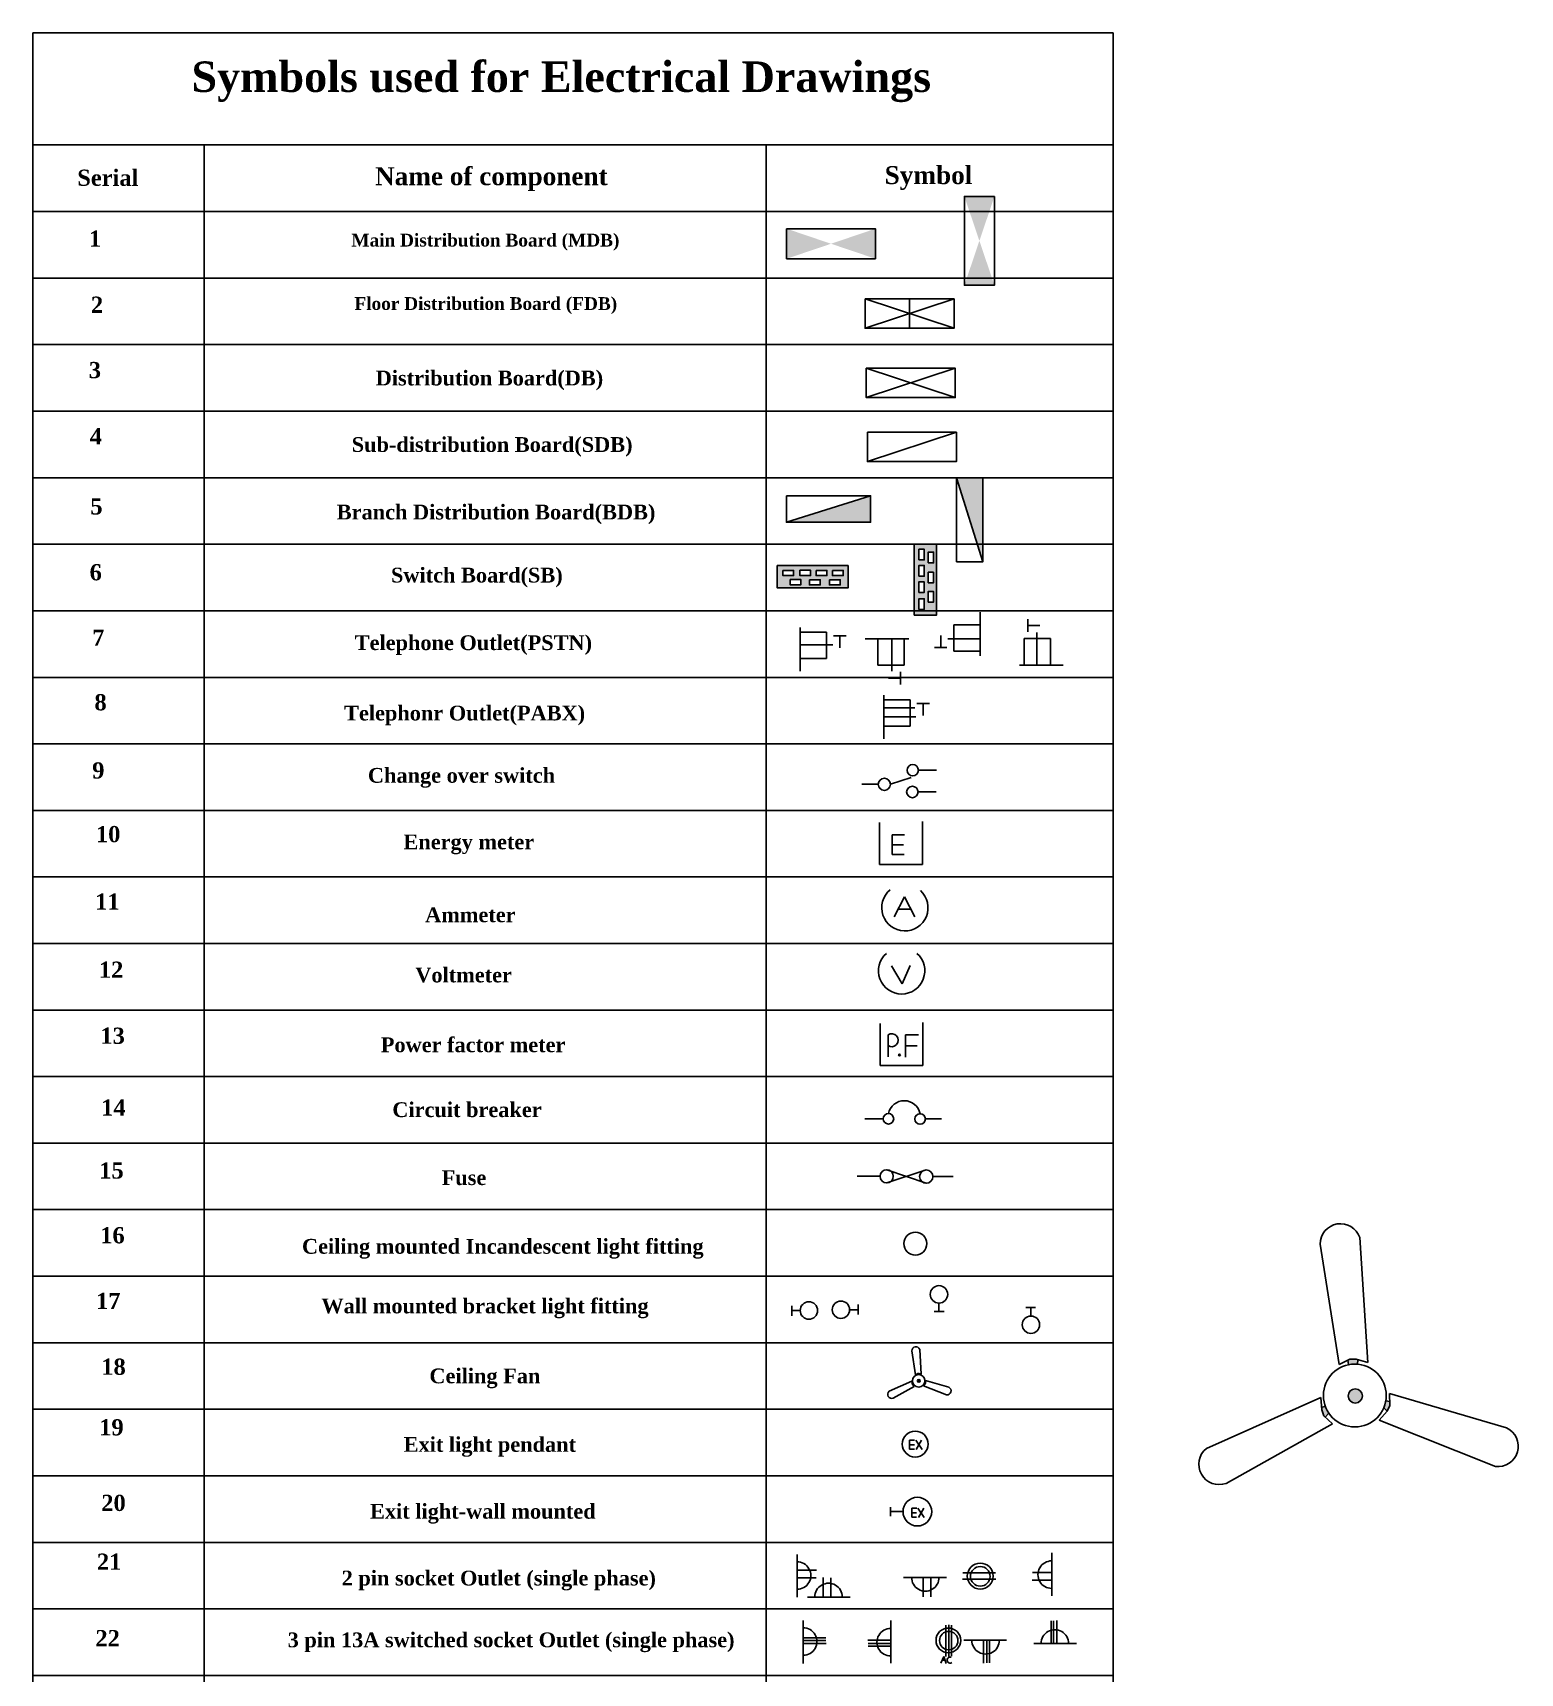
# Model space of a CAD drawing. Header units: inches. Extents: x 364 to 7104, y 169 to 8017.
# Drawn here: x 363.7 to 628.8, y 591.1 to 883.4 of the extents above; entities that cross this region are included whole.
import ezdxf

# ---------------------------------------------------------------- set-up
doc = ezdxf.new("R2010")
doc.units = ezdxf.units.IN
doc.header["$MEASUREMENT"] = 0
doc.styles.get("Standard").update_dxf_attribs({"font": 'timesbd.ttf'})

# ---------------------------------------------------------------- blocks, each defined once
blk = doc.blocks.new('*T61')
at = {"color": 0, "lineweight": -2}
for p, q in [((0, 0), (30.54, 0)), ((0, 0), (0, -19.99)), ((30.54, 0), (130.68, 0)), ((130.68, 0), (192.54, 0)), ((192.54, 0), (192.54, -19.99)), ((0, -19.99), (30.54, -19.99)), ((0, -19.99), (0, -31.85)), ((30.54, -19.99), (130.68, -19.99)), ((30.54, -19.99), (30.54, -31.85)), ((130.68, -19.99), (192.54, -19.99)), ((130.68, -19.99), (130.68, -31.85)), ((192.54, -19.99), (192.54, -31.85)), ((0, -31.85), (30.54, -31.85)), ((0, -31.85), (0, -43.71)), ((30.54, -31.85), (130.68, -31.85)), ((30.54, -31.85), (30.54, -43.71)), ((130.68, -31.85), (192.54, -31.85)), ((130.68, -31.85), (130.68, -43.71)), ((192.54, -31.85), (192.54, -43.71)), ((0, -43.71), (30.54, -43.71)), ((0, -43.71), (0, -55.56)), ((30.54, -43.71), (130.68, -43.71)), ((30.54, -43.71), (30.54, -55.56)), ((130.68, -43.71), (192.54, -43.71)), ((130.68, -43.71), (130.68, -55.56)), ((192.54, -43.71), (192.54, -55.56)), ((0, -55.56), (30.54, -55.56)), ((0, -55.56), (0, -67.42)), ((30.54, -55.56), (130.68, -55.56)), ((30.54, -55.56), (30.54, -67.42)), ((130.68, -55.56), (192.54, -55.56)), ((130.68, -55.56), (130.68, -67.42)), ((192.54, -55.56), (192.54, -67.42)), ((0, -67.42), (30.54, -67.42)), ((0, -67.42), (0, -79.28)), ((30.54, -67.42), (130.68, -67.42)), ((30.54, -67.42), (30.54, -79.28)), ((130.68, -67.42), (192.54, -67.42)), ((130.68, -67.42), (130.68, -79.28)), ((192.54, -67.42), (192.54, -79.28)), ((0, -79.28), (30.54, -79.28)), ((0, -79.28), (0, -91.13)), ((30.54, -79.28), (130.68, -79.28)), ((30.54, -79.28), (30.54, -91.13)), ((130.68, -79.28), (192.54, -79.28)), ((130.68, -79.28), (130.68, -91.13)), ((192.54, -79.28), (192.54, -91.13)), ((0, -91.13), (30.54, -91.13)), ((0, -91.13), (0, -102.99)), ((30.54, -91.13), (130.68, -91.13)), ((30.54, -91.13), (30.54, -102.99)), ((130.68, -91.13), (192.54, -91.13)), ((130.68, -91.13), (130.68, -102.99)), ((192.54, -91.13), (192.54, -102.99)), ((0, -102.99), (30.54, -102.99)), ((0, -102.99), (0, -114.85)), ((30.54, -102.99), (130.68, -102.99)), ((30.54, -102.99), (30.54, -114.85)), ((130.68, -102.99), (192.54, -102.99)), ((130.68, -102.99), (130.68, -114.85)), ((192.54, -102.99), (192.54, -114.85)), ((0, -114.85), (30.54, -114.85)), ((0, -114.85), (0, -126.7)), ((30.54, -114.85), (130.68, -114.85)), ((30.54, -114.85), (30.54, -126.7)), ((130.68, -114.85), (192.54, -114.85)), ((130.68, -114.85), (130.68, -126.7)), ((192.54, -114.85), (192.54, -126.7)), ((0, -126.7), (30.54, -126.7)), ((0, -126.7), (0, -138.56)), ((30.54, -126.7), (130.68, -126.7)), ((30.54, -126.7), (30.54, -138.56)), ((130.68, -126.7), (192.54, -126.7)), ((130.68, -126.7), (130.68, -138.56)), ((192.54, -126.7), (192.54, -138.56)), ((0, -138.56), (30.54, -138.56)), ((0, -138.56), (0, -150.42)), ((30.54, -138.56), (130.68, -138.56)), ((30.54, -138.56), (30.54, -150.42)), ((130.68, -138.56), (192.54, -138.56)), ((130.68, -138.56), (130.68, -150.42)), ((192.54, -138.56), (192.54, -150.42)), ((0, -150.42), (30.54, -150.42)), ((0, -150.42), (0, -162.27)), ((30.54, -150.42), (130.68, -150.42)), ((30.54, -150.42), (30.54, -162.27)), ((130.68, -150.42), (192.54, -150.42)), ((130.68, -150.42), (130.68, -162.27)), ((192.54, -150.42), (192.54, -162.27)), ((0, -162.27), (30.54, -162.27)), ((0, -162.27), (0, -174.13)), ((30.54, -162.27), (130.68, -162.27)), ((30.54, -162.27), (30.54, -174.13)), ((130.68, -162.27), (192.54, -162.27)), ((130.68, -162.27), (130.68, -174.13)), ((192.54, -162.27), (192.54, -174.13)), ((0, -174.13), (30.54, -174.13)), ((0, -174.13), (0, -185.98)), ((30.54, -174.13), (130.68, -174.13)), ((30.54, -174.13), (30.54, -185.98)), ((130.68, -174.13), (192.54, -174.13)), ((130.68, -174.13), (130.68, -185.98)), ((192.54, -174.13), (192.54, -185.98)), ((0, -185.98), (30.54, -185.98)), ((0, -185.98), (0, -197.84)), ((30.54, -185.98), (130.68, -185.98)), ((30.54, -185.98), (30.54, -197.84)), ((130.68, -185.98), (192.54, -185.98)), ((130.68, -185.98), (130.68, -197.84)), ((192.54, -185.98), (192.54, -197.84)), ((0, -197.84), (30.54, -197.84)), ((0, -197.84), (0, -209.7)), ((30.54, -197.84), (130.68, -197.84)), ((30.54, -197.84), (30.54, -209.7)), ((130.68, -197.84), (192.54, -197.84)), ((130.68, -197.84), (130.68, -209.7)), ((192.54, -197.84), (192.54, -209.7)), ((0, -209.7), (30.54, -209.7)), ((0, -209.7), (0, -221.55)), ((30.54, -209.7), (130.68, -209.7)), ((30.54, -209.7), (30.54, -221.55)), ((130.68, -209.7), (192.54, -209.7)), ((130.68, -209.7), (130.68, -221.55)), ((192.54, -209.7), (192.54, -221.55)), ((0, -221.55), (30.54, -221.55)), ((0, -221.55), (0, -233.41)), ((30.54, -221.55), (130.68, -221.55)), ((30.54, -221.55), (30.54, -233.41)), ((130.68, -221.55), (192.54, -221.55)), ((130.68, -221.55), (130.68, -233.41)), ((192.54, -221.55), (192.54, -233.41)), ((0, -233.41), (30.54, -233.41)), ((0, -233.41), (0, -245.27)), ((30.54, -233.41), (130.68, -233.41)), ((30.54, -233.41), (30.54, -245.27)), ((130.68, -233.41), (192.54, -233.41)), ((130.68, -233.41), (130.68, -245.27)), ((192.54, -233.41), (192.54, -245.27)), ((0, -245.27), (30.54, -245.27)), ((0, -245.27), (0, -257.12)), ((30.54, -245.27), (130.68, -245.27)), ((30.54, -245.27), (30.54, -257.12)), ((130.68, -245.27), (192.54, -245.27)), ((130.68, -245.27), (130.68, -257.12)), ((192.54, -245.27), (192.54, -257.12)), ((0, -257.12), (30.54, -257.12)), ((0, -257.12), (0, -268.98)), ((30.54, -257.12), (130.68, -257.12)), ((30.54, -257.12), (30.54, -268.98)), ((130.68, -257.12), (192.54, -257.12)), ((130.68, -257.12), (130.68, -268.98)), ((192.54, -257.12), (192.54, -268.98)), ((0, -268.98), (30.54, -268.98)), ((0, -268.98), (0, -280.84)), ((30.54, -268.98), (130.68, -268.98)), ((30.54, -268.98), (30.54, -280.84)), ((130.68, -268.98), (192.54, -268.98)), ((130.68, -268.98), (130.68, -280.84)), ((192.54, -268.98), (192.54, -280.84)), ((0, -280.84), (30.54, -280.84)), ((0, -280.84), (0, -292.69)), ((30.54, -280.84), (130.68, -280.84)), ((30.54, -280.84), (30.54, -292.69)), ((130.68, -280.84), (192.54, -280.84)), ((130.68, -280.84), (130.68, -292.69)), ((192.54, -280.84), (192.54, -292.69)), ((0, -292.69), (30.54, -292.69)), ((0, -292.69), (0, -304.55)), ((30.54, -292.69), (130.68, -292.69)), ((30.54, -292.69), (30.54, -304.55)), ((130.68, -292.69), (192.54, -292.69)), ((130.68, -292.69), (130.68, -304.55)), ((192.54, -292.69), (192.54, -304.55)), ((0, -304.55), (30.54, -304.55)), ((0, -304.55), (0, -316.41)), ((30.54, -304.55), (130.68, -304.55)), ((30.54, -304.55), (30.54, -316.41)), ((130.68, -304.55), (192.54, -304.55)), ((130.68, -304.55), (130.68, -316.41)), ((192.54, -304.55), (192.54, -316.41)), ((0, -316.41), (30.54, -316.41)), ((0, -316.41), (0, -328.26)), ((30.54, -316.41), (130.68, -316.41)), ((30.54, -316.41), (30.54, -328.26)), ((130.68, -316.41), (192.54, -316.41)), ((130.68, -316.41), (130.68, -328.26)), ((192.54, -316.41), (192.54, -328.26)), ((0, -328.26), (30.54, -328.26)), ((0, -328.26), (0, -340.12)), ((30.54, -328.26), (130.68, -328.26)), ((30.54, -328.26), (30.54, -340.12)), ((130.68, -328.26), (192.54, -328.26)), ((130.68, -328.26), (130.68, -340.12)), ((192.54, -328.26), (192.54, -340.12)), ((0, -340.12), (30.54, -340.12)), ((0, -340.12), (0, -351.97)), ((30.54, -340.12), (130.68, -340.12)), ((30.54, -340.12), (30.54, -351.97)), ((130.68, -340.12), (192.54, -340.12)), ((130.68, -340.12), (130.68, -351.97)), ((192.54, -340.12), (192.54, -351.97)), ((0, -351.97), (30.54, -351.97)), ((0, -351.97), (0, -363.83)), ((30.54, -351.97), (130.68, -351.97)), ((30.54, -351.97), (30.54, -363.83)), ((130.68, -351.97), (192.54, -351.97)), ((130.68, -351.97), (130.68, -363.83)), ((192.54, -351.97), (192.54, -363.83)), ((0, -363.83), (30.54, -363.83)), ((0, -363.83), (0, -375.69)), ((30.54, -363.83), (130.68, -363.83)), ((30.54, -363.83), (30.54, -375.69)), ((130.68, -363.83), (192.54, -363.83)), ((130.68, -363.83), (130.68, -375.69)), ((192.54, -363.83), (192.54, -375.69)), ((0, -375.69), (30.54, -375.69)), ((0, -375.69), (0, -387.54)), ((30.54, -375.69), (130.68, -375.69)), ((30.54, -375.69), (30.54, -387.54)), ((130.68, -375.69), (192.54, -375.69)), ((130.68, -375.69), (130.68, -387.54)), ((192.54, -375.69), (192.54, -387.54)), ((0, -387.54), (30.54, -387.54)), ((0, -387.54), (0, -399.4)), ((30.54, -387.54), (130.68, -387.54)), ((30.54, -387.54), (30.54, -399.4)), ((130.68, -387.54), (192.54, -387.54)), ((130.68, -387.54), (130.68, -399.4)), ((192.54, -387.54), (192.54, -399.4)), ((0, -399.4), (30.54, -399.4)), ((0, -399.4), (0, -411.26)), ((30.54, -399.4), (130.68, -399.4)), ((30.54, -399.4), (30.54, -411.26)), ((130.68, -399.4), (192.54, -399.4)), ((130.68, -399.4), (130.68, -411.26)), ((192.54, -399.4), (192.54, -411.26)), ((0, -411.26), (30.54, -411.26)), ((0, -411.26), (0, -423.11)), ((30.54, -411.26), (130.68, -411.26)), ((30.54, -411.26), (30.54, -423.11)), ((130.68, -411.26), (192.54, -411.26)), ((130.68, -411.26), (130.68, -423.11)), ((192.54, -411.26), (192.54, -423.11)), ((0, -423.11), (30.54, -423.11)), ((0, -423.11), (0, -434.97)), ((30.54, -423.11), (130.68, -423.11)), ((30.54, -423.11), (30.54, -434.97)), ((130.68, -423.11), (192.54, -423.11)), ((130.68, -423.11), (130.68, -434.97)), ((192.54, -423.11), (192.54, -434.97)), ((0, -434.97), (30.54, -434.97)), ((0, -434.97), (0, -446.83)), ((30.54, -434.97), (130.68, -434.97)), ((30.54, -434.97), (30.54, -446.83)), ((130.68, -434.97), (192.54, -434.97)), ((130.68, -434.97), (130.68, -446.83)), ((192.54, -434.97), (192.54, -446.83)), ((0, -446.83), (30.54, -446.83)), ((0, -446.83), (0, -458.68)), ((30.54, -446.83), (130.68, -446.83)), ((30.54, -446.83), (30.54, -458.68)), ((130.68, -446.83), (192.54, -446.83)), ((130.68, -446.83), (130.68, -458.68)), ((192.54, -446.83), (192.54, -458.68)), ((0, -458.68), (30.54, -458.68)), ((0, -458.68), (0, -470.54)), ((30.54, -458.68), (130.68, -458.68)), ((30.54, -458.68), (30.54, -470.54)), ((130.68, -458.68), (192.54, -458.68)), ((130.68, -458.68), (130.68, -470.54)), ((192.54, -458.68), (192.54, -470.54)), ((0, -470.54), (30.54, -470.54)), ((0, -470.54), (0, -482.4)), ((30.54, -470.54), (130.68, -470.54)), ((30.54, -470.54), (30.54, -482.4)), ((130.68, -470.54), (192.54, -470.54)), ((130.68, -470.54), (130.68, -482.4)), ((192.54, -470.54), (192.54, -482.4)), ((0, -482.4), (30.54, -482.4)), ((0, -482.4), (0, -494.25)), ((30.54, -482.4), (130.68, -482.4)), ((30.54, -482.4), (30.54, -494.25)), ((130.68, -482.4), (192.54, -482.4)), ((130.68, -482.4), (130.68, -494.25)), ((192.54, -482.4), (192.54, -494.25)), ((0, -494.25), (30.54, -494.25)), ((0, -494.25), (0, -506.11)), ((30.54, -494.25), (130.68, -494.25)), ((30.54, -494.25), (30.54, -506.11)), ((130.68, -494.25), (192.54, -494.25)), ((130.68, -494.25), (130.68, -506.11)), ((192.54, -494.25), (192.54, -506.11)), ((0, -506.11), (30.54, -506.11)), ((0, -506.11), (0, -517.96)), ((30.54, -506.11), (130.68, -506.11)), ((30.54, -506.11), (30.54, -517.96)), ((130.68, -506.11), (192.54, -506.11)), ((130.68, -506.11), (130.68, -517.96)), ((192.54, -506.11), (192.54, -517.96)), ((0, -517.96), (30.54, -517.96)), ((0, -517.96), (0, -529.82)), ((30.54, -517.96), (130.68, -517.96)), ((30.54, -517.96), (30.54, -529.82)), ((130.68, -517.96), (192.54, -517.96)), ((130.68, -517.96), (130.68, -529.82)), ((192.54, -517.96), (192.54, -529.82)), ((0, -529.82), (30.54, -529.82)), ((0, -529.82), (0, -541.68)), ((30.54, -529.82), (130.68, -529.82)), ((30.54, -529.82), (30.54, -541.68)), ((130.68, -529.82), (192.54, -529.82)), ((130.68, -529.82), (130.68, -541.68)), ((192.54, -529.82), (192.54, -541.68)), ((0, -541.68), (30.54, -541.68)), ((0, -541.68), (0, -553.53)), ((30.54, -541.68), (130.68, -541.68)), ((30.54, -541.68), (30.54, -553.53)), ((130.68, -541.68), (192.54, -541.68)), ((130.68, -541.68), (130.68, -553.53)), ((192.54, -541.68), (192.54, -553.53)), ((0, -553.53), (30.54, -553.53)), ((0, -553.53), (0, -565.39)), ((30.54, -553.53), (130.68, -553.53)), ((30.54, -553.53), (30.54, -565.39)), ((130.68, -553.53), (192.54, -553.53)), ((130.68, -553.53), (130.68, -565.39)), ((192.54, -553.53), (192.54, -565.39)), ((0, -565.39), (30.54, -565.39)), ((0, -565.39), (0, -577.25)), ((30.54, -565.39), (130.68, -565.39)), ((30.54, -565.39), (30.54, -577.25)), ((130.68, -565.39), (192.54, -565.39)), ((130.68, -565.39), (130.68, -577.25)), ((192.54, -565.39), (192.54, -577.25)), ((0, -577.25), (30.54, -577.25)), ((0, -577.25), (0, -589.1)), ((30.54, -577.25), (130.68, -577.25)), ((30.54, -577.25), (30.54, -589.1)), ((130.68, -577.25), (192.54, -577.25)), ((130.68, -577.25), (130.68, -589.1)), ((192.54, -577.25), (192.54, -589.1)), ((0, -589.1), (30.54, -589.1)), ((30.54, -589.1), (130.68, -589.1)), ((130.68, -589.1), (192.54, -589.1))]:
    blk.add_line(p, q, dxfattribs=at)
blk = doc.blocks.new('FDB')
for p, q in [((29.7, 34.35), (29.7, 29.14)), ((29.7, 29.14), (45.55, 34.35)), ((45.55, 29.14), (29.7, 34.35)), ((37.62, 34.35), (37.62, 29.14))]:
    blk.add_line(p, q)
blk.add_lwpolyline([(29.7, 34.35), (45.55, 34.35), (45.55, 29.14), (29.7, 29.14)], close=True)
blk = doc.blocks.new('DB')
for p, q in [((29.7, 19.74), (45.55, 24.96)), ((45.55, 19.74), (29.7, 24.96))]:
    blk.add_line(p, q)
blk.add_lwpolyline([(29.7, 24.96), (45.55, 24.96), (45.55, 19.74), (29.7, 19.74)], close=True)
blk = doc.blocks.new('SDB')
blk.add_line((29.7, 9), (45.55, 14.21))
blk.add_lwpolyline([(29.7, 14.21), (45.55, 14.21), (45.55, 9), (29.7, 9)], close=True)
blk = doc.blocks.new('PABX')
for p, q in [((34.08, -22.78), (34.08, -30.56)), ((34.13, -23.64), (38.79, -23.64)), ((38.79, -23.64), (38.79, -28.3)), ((38.79, -28.3), (34.13, -28.3))]:
    blk.add_line(p, q)
at = {"lineweight": -3}
for p, q in [((34.08, -25.07), (39.64, -25.07)), ((40.01, -24.25), (42.25, -24.25)), ((41.13, -24.25), (41.13, -26.4)), ((34.08, -26.67), (39.78, -26.67))]:
    blk.add_line(p, q, dxfattribs=at)
blk = doc.blocks.new('Change Over Switch')
at = {"lineweight": -3}
for p, q in [((30.43, -34.88), (33.39, -34.88)), ((35.55, -34.88), (39.28, -33.67)), ((40.55, -32.37), (43.75, -32.37)), ((40.5, -36.24), (43.7, -36.24))]:
    blk.add_line(p, q, dxfattribs=at)
for centre, radius in [((39.53, -32.37), 1.02), ((34.47, -34.88), 1.08), ((39.47, -36.24), 1.02)]:
    blk.add_circle(centre, radius, dxfattribs=at)
blk = doc.blocks.new('Ammeter')
at = {"lineweight": -3}
for p, q in [((37.81, -54.45), (35.99, -58.01)), ((37.81, -54.45), (39.63, -58.02)), ((36.71, -56.61), (38.91, -56.61))]:
    blk.add_line(p, q, dxfattribs=at)
blk.add_arc((37.87, -56.37), 4.13, 129.2353, 47.4155, dxfattribs=at)
blk = doc.blocks.new('Voltmeter')
at = {"lineweight": -3}
for p, q in [((36.22, -66.52), (38.08, -69.72)), ((38.08, -69.72), (39.52, -66.47))]:
    blk.add_line(p, q, dxfattribs=at)
blk.add_arc((38.01, -67.42), 4.13, 131.1315, 48.7596, dxfattribs=at)
blk = doc.blocks.new('Circuit Breaker')
at = {"lineweight": -3}
for p, q in [((33.11, -90.31), (29.85, -90.31)), ((40.63, -90.35), (43.52, -90.35))]:
    blk.add_line(p, q, dxfattribs=at)
for centre in [(34.05, -90.31), (39.69, -90.35)]:
    blk.add_circle(centre, 0.942, dxfattribs=at)
blk.add_arc((36.87, -89.98), 2.88, 11.364, 167.8714, dxfattribs=at)
blk = doc.blocks.new('Fuse')
at = {"lineweight": -3}
for p, q in [((35.1, -96.21), (42.15, -98.61)), ((35.1, -98.57), (42.15, -96.26)), ((33.93, -97.39), (29.85, -97.39)), ((43.33, -97.44), (46.93, -97.44))]:
    blk.add_line(p, q, dxfattribs=at)
for centre in [(35.1, -97.39), (42.15, -97.44)]:
    blk.add_circle(centre, 1.18, dxfattribs=at)
blk = doc.blocks.new('Ceiling mounted Incandescent light fitting')
at = {"lineweight": -3}
blk.add_circle((36.77, -104.22), 2.04, dxfattribs=at)
blk = doc.blocks.new('Wall Mounted bracket light fitting')
at = {"lineweight": -3}
for p, q in [((33.84, -110.9), (33.84, -110.06)), ((33.84, -110.06), (33.84, -111.83)), ((35.35, -110.9), (33.84, -110.9))]:
    blk.add_line(p, q, dxfattribs=at)
blk.add_circle((36.9, -110.9), 1.55, dxfattribs=at)
blk = doc.blocks.new('Exit light pendent')
at = {"lineweight": -3}
for p, q in [((35.7, -127.36), (35.7, -128.96)), ((35.7, -127.36), (36.58, -127.36)), ((35.7, -128.16), (36.55, -128.16)), ((36.79, -127.35), (37.94, -129.03)), ((37.84, -127.36), (36.89, -129.02)), ((35.7, -128.96), (36.56, -128.96))]:
    blk.add_line(p, q, dxfattribs=at)
blk.add_circle((36.71, -128.05), 2.31, dxfattribs=at)
blk = doc.blocks.new('Exit light wall mounted')
at = {"lineweight": -3}
for p, q in [((32.31, -137.23), (32.31, -135.65)), ((34.55, -136.44), (32.31, -136.44)), ((32.31, -136.44), (32.31, -137.23)), ((36.12, -135.84), (36.12, -137.44)), ((36.12, -135.84), (37, -135.84)), ((36.12, -136.64), (36.97, -136.64)), ((37.21, -135.83), (38.35, -137.51)), ((38.26, -135.84), (37.3, -137.5)), ((36.12, -137.44), (36.98, -137.44))]:
    blk.add_line(p, q, dxfattribs=at)
blk.add_circle((37.12, -136.44), 2.56, dxfattribs=at)
blk = doc.blocks.new('2 pin socket Outlet (single phase)')
at = {"lineweight": -3}
for p, q in [((35.9, -142.46), (35.9, -150.08)), ((35.9, -145.25), (39.39, -145.25)), ((35.9, -146.59), (39.34, -146.59))]:
    blk.add_line(p, q, dxfattribs=at)
blk.add_arc((35.91, -146.21), 2.45, 269.7739, 90.2261, dxfattribs=at)
blk = doc.blocks.new('3 pin 13A switched socket Outlet (single phase)')
at = {"lineweight": -3}
for p, q in [((35.9, -153.07), (35.9, -160.7)), ((35.9, -156.15), (39.94, -156.15)), ((35.9, -156.6), (39.94, -156.6)), ((35.9, -157.17), (40, -157.17))]:
    blk.add_line(p, q, dxfattribs=at)
blk.add_arc((35.91, -156.82), 2.45, 269.7739, 90.2261, dxfattribs=at)
blk = doc.blocks.new('Energy Meter')
at = {"lineweight": -3}
for p, q in [((34.07, -42.74), (34.07, -50.23)), ((41.72, -50.23), (41.72, -42.55)), ((36.32, -44.97), (36.32, -48.48)), ((36.32, -44.97), (38.54, -44.97)), ((36.32, -46.72), (38.37, -46.72)), ((36.32, -48.48), (38.48, -48.48))]:
    blk.add_line(p, q, dxfattribs=at)
blk = doc.blocks.new('Energy meter 1')
at = {"lineweight": -3}
blk.add_line((-56.85, -73.82), (-49.2, -73.82), dxfattribs=at)
blk.add_blockref('Energy Meter', (-90.92, -23.59), dxfattribs=at)
blk = doc.blocks.new('Power Factor meter')
at = {"lineweight": -3}
blk.add_hatch(color=256, dxfattribs=at).paths.add_polyline_path([(37.69, -81.32, 1), (37.36, -81.32, 1)])
for p, q in [((34.07, -75.7), (34.07, -83.19)), ((41.72, -83.19), (41.72, -75.51)), ((35.5, -77.7), (35.5, -81.62)), ((38.6, -77.7), (38.6, -81.69)), ((38.6, -77.7), (40.91, -77.7)), ((38.6, -79.7), (40.69, -79.7))]:
    blk.add_line(p, q, dxfattribs=at)
blk.add_circle((37.53, -81.32), 0.165, dxfattribs=at)
blk.add_arc((36.15, -78.68), 1.17, 236.4764, 123.5236, dxfattribs=at)
blk = doc.blocks.new('Power factor meter 0')
at = {"lineweight": -3}
blk.add_line((34.07, -83.19), (41.72, -83.19), dxfattribs=at)
blk.add_blockref('Power Factor meter', (0, 0), dxfattribs=at)
blk = doc.blocks.new('Fan')
at = {"lineweight": -3}
h = blk.add_hatch(color=256, dxfattribs=at)
h.paths.add_polyline_path([(624.7, 668.52, 1), (622.04, 668.52, 1)])
h.paths.add_polyline_path([(617.45, 664.8), (617.72, 664.55), (618.4, 665.26, -0.060528), (617.74, 666.53), (617.01, 666.39), (617.04, 665.92)])
h.paths.add_polyline_path([(628.74, 666.26), (629.38, 665.66), (629.89, 666.73), (629.87, 667.5), (629.14, 667.59, -0.058575)])
h.paths.add_polyline_path([(623.79, 674.53), (623.86, 675.36), (623.54, 675.46), (622.36, 675.46), (621.96, 675.26), (622.12, 674.43, -0.070623)])
for p, q in [((620.33, 674.44), (616.73, 697.17)), ((625.75, 674.82), (624.2, 698.38)), ((620.33, 674.44), (622.36, 675.46)), ((621.96, 675.26), (622.12, 674.43)), ((622.36, 675.46), (623.54, 675.46)), ((623.54, 675.46), (625.75, 674.82)), ((623.86, 675.36), (623.79, 674.53)), ((616.88, 668.21), (595.3, 658.63)), ((617.04, 665.92), (616.88, 668.21)), ((629.84, 669), (629.89, 666.73)), ((629.84, 669), (651.91, 662.5)), ((617.01, 666.39), (617.74, 666.53)), ((617.45, 664.8), (617.04, 665.92)), ((617.72, 664.55), (618.4, 665.26)), ((629.38, 665.66), (627.85, 663.95)), ((628.74, 666.26), (629.38, 665.66)), ((629.14, 667.59), (629.87, 667.5)), ((629.89, 666.73), (629.38, 665.66)), ((619.1, 663.25), (599.01, 652.04)), ((619.1, 663.25), (617.45, 664.8)), ((627.85, 663.95), (649.8, 655.23))]:
    blk.add_line(p, q, dxfattribs=at)
for centre, radius in [((623.29, 668.61), 5.93), ((623.37, 668.52), 1.33)]:
    blk.add_circle(centre, radius, dxfattribs=at)
for centre, start, end in [((620.57, 697.17), 18.3727, 180.0998), ((650.27, 659.03), 262.9656, 64.6927), ((597.68, 655.64), 128.5379, 290.265)]:
    blk.add_arc(centre, 3.83, start, end, dxfattribs=at)
blk = doc.blocks.new('MDB')
at = {"lineweight": -3}
h = blk.add_hatch(color=1, dxfattribs=at)
h.paths.add_polyline_path([(567.65, 845.93), (559.74, 848.61), (559.74, 843.26)])
h.paths.add_polyline_path([(575.56, 848.61), (567.65, 845.93), (575.56, 843.26)])
blk.add_lwpolyline([(559.74, 848.61), (575.56, 848.61), (575.56, 843.26), (559.74, 843.26)], close=True, dxfattribs=at)
blk = doc.blocks.new('BDB')
at = {"lineweight": -3}
for color in [6, 221]:
    blk.add_hatch(color=color, dxfattribs=at).paths.add_polyline_path([(598.62, 797.16), (598.62, 801.87), (583.62, 797.16)])
blk.add_line((583.62, 797.16), (598.62, 801.87), dxfattribs=at)
blk.add_lwpolyline([(583.62, 801.87), (598.62, 801.87), (598.62, 797.16), (583.62, 797.16)], close=True, dxfattribs=at)
blk = doc.blocks.new('SB')
at = {"lineweight": -3}
h = blk.add_hatch(color=5, dxfattribs=at)
h.paths.add_polyline_path([(560.84, 793.6), (573.47, 793.6), (573.47, 797.58), (560.84, 797.58)])
h.paths.add_polyline_path([(561.86, 795.79), (561.86, 796.72), (563.77, 796.72), (563.77, 795.79)], flags=16)
h.paths.add_polyline_path([(563.14, 795.07), (565.06, 795.07), (565.06, 794.15), (563.14, 794.15)], flags=16)
h.paths.add_polyline_path([(564.87, 795.8), (564.87, 796.73), (566.79, 796.73), (566.79, 795.8)], flags=16)
h.paths.add_polyline_path([(566.59, 795.06), (568.5, 795.06), (568.5, 794.14), (566.59, 794.14)], flags=16)
h.paths.add_polyline_path([(567.78, 795.79), (567.78, 796.72), (569.7, 796.72), (569.7, 795.79)], flags=16)
h.paths.add_polyline_path([(570.15, 795.05), (572.07, 795.05), (572.07, 794.12), (570.15, 794.12)], flags=16)
h.paths.add_polyline_path([(570.68, 795.79), (570.68, 796.72), (572.6, 796.72), (572.6, 795.79)], flags=16)
for points in [[(560.84, 797.58), (573.47, 797.58), (573.47, 793.6), (560.84, 793.6)], [(561.86, 796.72), (563.77, 796.72), (563.77, 795.79), (561.86, 795.79)], [(563.14, 795.07), (565.06, 795.07), (565.06, 794.15), (563.14, 794.15)], [(564.87, 796.73), (566.79, 796.73), (566.79, 795.8), (564.87, 795.8)], [(566.59, 795.06), (568.5, 795.06), (568.5, 794.14), (566.59, 794.14)], [(567.78, 796.72), (569.7, 796.72), (569.7, 795.79), (567.78, 795.79)], [(570.15, 795.05), (572.07, 795.05), (572.07, 794.12), (570.15, 794.12)], [(570.68, 796.72), (572.6, 796.72), (572.6, 795.79), (570.68, 795.79)]]:
    blk.add_lwpolyline(points, close=True, dxfattribs=at)
blk = doc.blocks.new('PSTN')
for p, q in [((34.08, -12.55), (34.08, -20.33)), ((34.13, -13.41), (38.79, -13.41)), ((38.79, -13.41), (38.79, -18.07)), ((38.79, -18.07), (34.13, -18.07))]:
    blk.add_line(p, q)
at = {"lineweight": -3}
for p, q in [((40.01, -14.02), (42.25, -14.02)), ((41.13, -14.02), (41.13, -16.17)), ((34.08, -15.62), (39.87, -15.62))]:
    blk.add_line(p, q, dxfattribs=at)
blk = doc.blocks.new('AC')
at = {"lineweight": -3}
for p, q in [((298.22, 627.94), (298.22, 622.36)), ((298.75, 627.98), (298.75, 622.35)), ((299.25, 627.94), (299.25, 622.41)), ((297.89, 622.33), (297.32, 621.12)), ((297.57, 621.66), (298.13, 621.65)), ((297.89, 622.33), (298.32, 621.11))]:
    blk.add_line(p, q, dxfattribs=at)
for centre, radius in [((298.69, 625.2), 2.2), ((298.76, 625.17), 1.64)]:
    blk.add_circle(centre, radius, dxfattribs=at)
blk.add_arc((299, 621.69), 0.535, 68.6456, 301.6341, dxfattribs=at)
blk = doc.blocks.new('power socket')
at = {"lineweight": -3}
for p, q in [((532.11, 610.3), (532.11, 604.48)), ((533.22, 610.37), (533.22, 604.38))]:
    blk.add_line(p, q, dxfattribs=at)
for centre, radius in [((532.69, 607.57), 2.31), ((532.74, 607.57), 1.75)]:
    blk.add_circle(centre, radius, dxfattribs=at)

msp = doc.modelspace()

# ---------------------------------------------------------------- block references
msp.add_blockref('*T61', (363.69, 883.37))
at = {"lineweight": -3}
for name, p, rotation in [('MDB', (-313.54, 1413.95), 270), ('BDB', (1330.16, 205.47), 90), ('SB', (1318.34, 218.76), 90), ('PSTN', (566.62, 759.79), 180), ('PSTN', (526.98, 736.63), 90), ('PSTN', (532.38, 809.49), 270), ('Wall Mounted bracket light fitting', (414.29, 621.68), 90), ('Wall Mounted bracket light fitting', (544.61, 544.94), 180), ('Wall Mounted bracket light fitting', (652.48, 690.07), 270), ('2 pin socket Outlet (single phase)', (581.18, 462.43), 180), ('2 pin socket Outlet (single phase)', (359.3, 568.75), 90), ('2 pin socket Outlet (single phase)', (668.97, 644.05), 270), ('power socket', (-75.02, 1141.07), 270), ('3 pin 13A switched socket Outlet (single phase)', (552.49, 439.77), 180), ('3 pin 13A switched socket Outlet (single phase)', (389.02, 560.46), 90), ('3 pin 13A switched socket Outlet (single phase)', (690.32, 632.84), 270)]:
    msp.add_blockref(name, p, dxfattribs=dict(at, rotation=rotation))
for name, p in [('MDB', (-61.7, -0.15)), ('FDB', (482.32, 801.59)), ('DB', (482.53, 798.64)), ('SDB', (482.74, 797.97)), ('BDB', (-85.63, -0.99)), ('SB', (-64.48, -9.14)), ('PSTN', (466.38, 789.96)), ('PABX', (481.26, 788.13)), ('Change Over Switch', (480.98, 784.34)), ('Energy meter 1', (571.43, 809)), ('Ammeter', (481.24, 783.84)), ('Voltmeter', (480.52, 783.64)), ('Power factor meter 0', (480.61, 782.55)), ('Circuit Breaker', (482.13, 780.18)), ('Fuse', (480.77, 777)), ('Ceiling mounted Incandescent light fitting', (484.21, 771.84)), ('Wall Mounted bracket light fitting', (465.1, 766.6)), ('Exit light pendent', (484.25, 759.95)), ('Exit light wall mounted', (484.22, 756.31)), ('2 pin socket Outlet (single phase)', (463.99, 754.68)), ('3 pin 13A switched socket Outlet (single phase)', (465.08, 753.53)), ('AC', (228.17, -28.28))]:
    msp.add_blockref(name, p, dxfattribs=at)
for p, xscale, yscale, zscale in [((10.3, 8.72), 0.9449999999999932, 0.9449999999999932, 0.945), ((404.71, 517.81), 0.1875, 0.1875, 0.1875)]:
    msp.add_blockref('Fan', p, dxfattribs=dict(at, xscale=xscale, yscale=yscale, zscale=zscale))

# ---------------------------------------------------------------- texts
for s, height, p in [('  Symbols used for Electrical Drawings ', 5.4356, (387.86, 872.83)), ('Name of component', 3.2088, (424.68, 856.21)), ('Symbol', 3.209, (515.51, 856.41)), ('Serial', 2.887, (371.61, 856.1)), ('1', 2.89, (373.69, 845.25)), ('Main Distribution Board (MDB)', 2.2729, (420.46, 845.29)), ('2', 2.89, (374.04, 833.47)), ('Floor Distribution Board (FDB)', 2.2729, (421.01, 833.99)), ('3', 2.89, (373.66, 821.83)), ('       Distribution Board(DB)', 2.6327, (417.84, 820.54)), ('4', 2.89, (373.82, 810.02)), ('      Sub-distribution Board(SDB)', 2.6327, (414.56, 808.69)), ('5', 2.89, (373.94, 797.54)), ('Branch Distribution Board(BDB)', 2.6327, (417.86, 796.66)), ('6', 2.89, (373.81, 785.81)), ('           Switch Board(SB)', 2.6327, (416.59, 785.42)), ('7', 2.89, (374.26, 774.14)), (' Telephone Outlet(PSTN)', 2.6327, (420.06, 773.38)), ('8', 2.89, (374.67, 762.64)), ('  Telephonr Outlet(PABX)', 2.6327, (417.17, 760.84)), ('9', 2.89, (374.27, 750.49)), ('Change over switch', 2.6327, (423.41, 749.74)), ('10', 2.887, (374.94, 739.14)), ('    Energy meter', 2.6327, (425.77, 737.88)), ('11', 2.887, (374.8, 727.12)), ('     Ammeter', 2.6327, (428.64, 724.89)), ('12', 2.887, (375.46, 714.98)), ('    Voltmeter', 2.6327, (427.88, 714.17)), ('13', 2.887, (375.73, 703.22)), ('   Power factor meter', 2.6327, (422.73, 701.73)), ('14', 2.887, (375.86, 690.42)), (' Circuit breaker', 2.6327, (426.77, 690.17)), ('15', 2.887, (375.52, 679.21)), ('  Fuse', 2.633, (434.57, 678.06)), ('16', 2.887, (375.7, 667.67)), ('   Ceiling mounted Incandescent light fitting', 2.6327, (408.68, 665.82)), ('17', 2.887, (374.96, 655.96)), ('   Wall mounted bracket light fitting', 2.6327, (412.13, 655.2)), ('18', 2.887, (375.89, 644.24)), ('     Ceiling Fan', 2.6327, (429.4, 642.73)), ('19', 2.887, (375.52, 633.45)), ('      Exit light pendant', 2.6327, (423.82, 630.52)), ('20', 2.887, (375.89, 619.98)), ('     Exit light-wall mounted', 2.6327, (418.82, 618.61)), ('21', 2.887, (375.11, 609.5)), ('     2 pin socket Outlet (single phase)', 2.6327, (413.76, 606.71)), ('22', 2.887, (374.84, 595.88)), ('    3 pin 13A switched socket Outlet (single phase)', 2.6327, (405.13, 595.7))]:
    msp.add_text(s, height=height, dxfattribs=at).set_placement(p)

doc.saveas('drawing.dxf')
